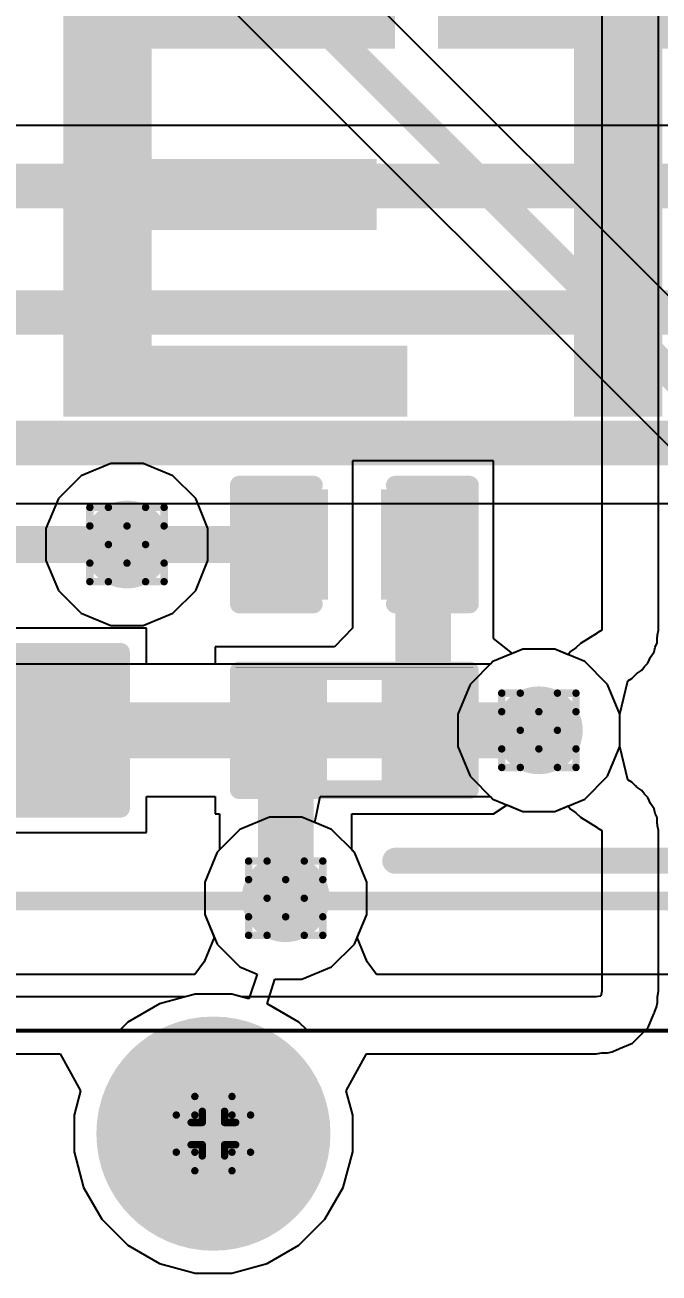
# Model space of a CAD drawing. Header units: inches. Extents: x -11 to 5379, y 0 to 5429.
# Drawn here: x 196.38 to 200.72, y 18.84 to 27.37 of the extents above; entities that cross this region are included whole.
import ezdxf

# ---------------------------------------------------------------- set-up
doc = ezdxf.new("R2010")
doc.units = ezdxf.units.IN
for name, color, linetype in [('Bottom Layer', 5, 'Continuous'), ('Bottom Solder', 6, 'Continuous'), ('Drill Drawing', 1, 'Continuous'), ('GND', 16, 'Continuous'), ('Multi-Layer', 9, 'Continuous'), ('Pad Holes', 156, 'Continuous'), ('PWR', 76, 'Continuous'), ('Top Layer', 1, 'Continuous'), ('Top Overlay', 2, 'Continuous'), ('Top Paste', 8, 'Continuous'), ('Top Solder', 216, 'Continuous'), ('Via Holes', 16, 'Continuous')]:
    doc.layers.add(name, color=color, linetype=linetype)
doc.styles.add('Arial_Bold', font='', dxfattribs={"height": 0.2})
doc.styles.get('Arial_Bold').set_extended_font_data('Arial', bold=True)

# ---------------------------------------------------------------- blocks, each defined once
blk = doc.blocks.new('R___0402_270')
at = {"layer": 'Top Layer'}
for points in [[(-0.6985, -0.3175), (-0.6985, 0.3175), (-0.2413, 0.3175), (-0.2413, -0.3175)], [(0.2413, -0.3175), (0.2413, 0.3175), (0.6985, 0.3175), (0.6985, -0.3175)]]:
    blk.add_hatch(color=1, dxfattribs=at).paths.add_polyline_path(points)
at = {"layer": 'Top Paste'}
for points in [[(-0.6985, -0.3175), (-0.6985, 0.3175), (-0.2413, 0.3175), (-0.2413, -0.3175)], [(0.2413, -0.3175), (0.2413, 0.3175), (0.6985, 0.3175), (0.6985, -0.3175)]]:
    blk.add_hatch(color=8, dxfattribs=at).paths.add_polyline_path(points)
at = {"layer": 'Top Solder'}
for points in [[(-0.7535, -0.3725), (-0.7535, 0.3725), (-0.1863, 0.3725), (-0.1863, -0.3725)], [(0.1863, -0.3725), (0.1863, 0.3725), (0.7535, 0.3725), (0.7535, -0.3725)]]:
    blk.add_hatch(color=216, dxfattribs=at).paths.add_polyline_path(points)
at = {"layer": 'Top Overlay'}
for points in [[(0.7874, 0.4064, 0.127, 0.127, 0), (-0.7874, 0.4064, 0.127, 0.127, 0)], [(-0.7874, 0.4064, 0.127, 0.127, 0), (-0.7874, -0.4064, 0.127, 0.127, 0)], [(0.7874, 0.4064, 0.127, 0.127, 0), (0.7874, -0.4064, 0.127, 0.127, 0)], [(0.7874, -0.4064, 0.127, 0.127, 0), (-0.7874, -0.4064, 0.127, 0.127, 0)], [(0.8128, -0.4318, 0.00323, 0.00323, 0), (-0.8128, -0.4318, 0.00323, 0.00323, 0)]]:
    blk.add_lwpolyline(points, format="xyseb", dxfattribs=at)
for points in [[(-0.8191, 0.4064, 0.0635, 0.0635, 1), (-0.7556, 0.4064, 0.0635, 0.0635, 1)], [(-0.8191, 0.4064, 0.0635, 0.0635, 1), (-0.7556, 0.4064, 0.0635, 0.0635, 1)], [(0.7556, 0.4064, 0.0635, 0.0635, 1), (0.8191, 0.4064, 0.0635, 0.0635, 1)], [(0.7556, 0.4064, 0.0635, 0.0635, 1), (0.8191, 0.4064, 0.0635, 0.0635, 1)], [(-0.8191, -0.4064, 0.0635, 0.0635, 1), (-0.7556, -0.4064, 0.0635, 0.0635, 1)], [(-0.8191, -0.4064, 0.0635, 0.0635, 1), (-0.7556, -0.4064, 0.0635, 0.0635, 1)], [(0.7556, -0.4064, 0.0635, 0.0635, 1), (0.8191, -0.4064, 0.0635, 0.0635, 1)], [(0.7556, -0.4064, 0.0635, 0.0635, 1), (0.8191, -0.4064, 0.0635, 0.0635, 1)], [(-0.8136, -0.4318, 0.00161, 0.00161, 1), (-0.812, -0.4318, 0.00161, 0.00161, 1)], [(0.812, -0.4318, 0.00161, 0.00161, 1), (0.8136, -0.4318, 0.00161, 0.00161, 1)]]:
    blk.add_lwpolyline(points, format="xyseb", close=True, dxfattribs=at)
blk = doc.blocks.new('R___0603_274')
at = {"layer": 'Top Layer'}
for points in [[(-0.381, 0.4445), (-0.381, -0.4445), (-1.143, -0.4445), (-1.143, 0.4445)], [(1.143, 0.4445), (1.143, -0.4445), (0.381, -0.4445), (0.381, 0.4445)]]:
    blk.add_hatch(color=1, dxfattribs=at).paths.add_polyline_path(points)
at = {"layer": 'Top Paste'}
for points in [[(-0.381, 0.4445), (-0.381, -0.4445), (-1.143, -0.4445), (-1.143, 0.4445)], [(1.143, 0.4445), (1.143, -0.4445), (0.381, -0.4445), (0.381, 0.4445)]]:
    blk.add_hatch(color=8, dxfattribs=at).paths.add_polyline_path(points)
at = {"layer": 'Top Solder'}
for points in [[(-0.2794, 0.5461), (-0.2794, -0.5461), (-1.2446, -0.5461), (-1.2446, 0.5461)], [(1.2446, 0.5461), (1.2446, -0.5461), (0.2794, -0.5461), (0.2794, 0.5461)]]:
    blk.add_hatch(color=216, dxfattribs=at).paths.add_polyline_path(points)
at = {"layer": 'Top Overlay'}
for points in [[(-1.2192, -0.5334, 0.127, 0.127, 0), (-1.2192, 0.5334, 0.127, 0.127, 0)], [(-1.2192, 0.5334, 0.127, 0.127, 0), (1.2192, 0.5334, 0.127, 0.127, 0)], [(1.2192, -0.5334, 0.127, 0.127, 0), (1.2192, 0.5334, 0.127, 0.127, 0)], [(-1.2192, -0.5334, 0.127, 0.127, 0), (1.2192, -0.5334, 0.127, 0.127, 0)]]:
    blk.add_lwpolyline(points, format="xyseb", dxfattribs=at)
for points in [[(-1.25095, 0.5334, 0.0635, 0.0635, 1), (-1.18745, 0.5334, 0.0635, 0.0635, 1)], [(-1.25095, 0.5334, 0.0635, 0.0635, 1), (-1.18745, 0.5334, 0.0635, 0.0635, 1)], [(1.18745, 0.5334, 0.0635, 0.0635, 1), (1.25095, 0.5334, 0.0635, 0.0635, 1)], [(1.18745, 0.5334, 0.0635, 0.0635, 1), (1.25095, 0.5334, 0.0635, 0.0635, 1)], [(-1.25095, -0.5334, 0.0635, 0.0635, 1), (-1.18745, -0.5334, 0.0635, 0.0635, 1)], [(-1.25095, -0.5334, 0.0635, 0.0635, 1), (-1.18745, -0.5334, 0.0635, 0.0635, 1)], [(1.18745, -0.5334, 0.0635, 0.0635, 1), (1.25095, -0.5334, 0.0635, 0.0635, 1)], [(1.18745, -0.5334, 0.0635, 0.0635, 1), (1.25095, -0.5334, 0.0635, 0.0635, 1)]]:
    blk.add_lwpolyline(points, format="xyseb", close=True, dxfattribs=at)
blk = doc.blocks.new('HR911105A_512')
at = {"layer": 'Bottom Layer'}
h = blk.add_hatch(color=5, dxfattribs=at)
edge = h.paths.add_edge_path()
edge.add_arc((-4.44, -6.895), 0.699, 0, 360)
at = {"layer": 'Bottom Solder'}
h = blk.add_hatch(color=6, dxfattribs=at)
edge = h.paths.add_edge_path()
edge.add_arc((-4.44, -6.895), 0.8006, 0, 360)
at = {"layer": 'GND'}
h = blk.add_hatch(color=16, dxfattribs=at)
edge = h.paths.add_edge_path()
edge.add_arc((-4.44, -6.895), 0.699, 0, 360)
at = {"layer": 'Multi-Layer'}
h = blk.add_hatch(color=9, dxfattribs=at)
edge = h.paths.add_edge_path()
edge.add_arc((-4.44, -6.895), 0.699, 0, 360)
at = {"layer": 'Pad Holes'}
h = blk.add_hatch(color=7, dxfattribs=at)
edge = h.paths.add_edge_path()
edge.add_arc((-4.44, -6.895), 0.445, 0, 360)
at = {"layer": 'PWR'}
h = blk.add_hatch(color=76, dxfattribs=at)
edge = h.paths.add_edge_path()
edge.add_arc((-4.44, -6.895), 0.699, 0, 360)
at = {"layer": 'Top Layer'}
h = blk.add_hatch(color=1, dxfattribs=at)
edge = h.paths.add_edge_path()
edge.add_arc((-4.44, -6.895), 0.699, 0, 360)
at = {"layer": 'Top Solder'}
h = blk.add_hatch(color=216, dxfattribs=at)
edge = h.paths.add_edge_path()
edge.add_arc((-4.44, -6.895), 0.8006, 0, 360)
at = {"layer": 'Top Overlay'}
blk.add_lwpolyline([(8, -8.485, 0.127, 0.127, 0), (-8, -8.485, 0.127, 0.127, 0)], format="xyseb", dxfattribs=at)
blk = doc.blocks.new('C___0402_624')
at = {"layer": 'Top Layer'}
for points in [[(-0.6985, -0.3175), (-0.6985, 0.3175), (-0.2413, 0.3175), (-0.2413, -0.3175)], [(0.2413, -0.3175), (0.2413, 0.3175), (0.6985, 0.3175), (0.6985, -0.3175)]]:
    blk.add_hatch(color=1, dxfattribs=at).paths.add_polyline_path(points)
at = {"layer": 'Top Paste'}
for points in [[(-0.6985, -0.3175), (-0.6985, 0.3175), (-0.2413, 0.3175), (-0.2413, -0.3175)], [(0.2413, -0.3175), (0.2413, 0.3175), (0.6985, 0.3175), (0.6985, -0.3175)]]:
    blk.add_hatch(color=8, dxfattribs=at).paths.add_polyline_path(points)
at = {"layer": 'Top Solder'}
for points in [[(-0.7585, -0.3775), (-0.7585, 0.3775), (-0.1813, 0.3775), (-0.1813, -0.3775)], [(0.1813, -0.3775), (0.1813, 0.3775), (0.7585, 0.3775), (0.7585, -0.3775)]]:
    blk.add_hatch(color=216, dxfattribs=at).paths.add_polyline_path(points)
at = {"layer": 'Top Overlay'}
for points in [[(-0.7874, 0.4064, 0.127, 0.127, 0), (-0.2794, 0.4064, 0.127, 0.127, 0)], [(-0.7874, -0.4064, 0.127, 0.127, 0), (-0.7874, 0.4064, 0.127, 0.127, 0)], [(0.2794, 0.4064, 0.127, 0.127, 0), (0.7874, 0.4064, 0.127, 0.127, 0)], [(0.7874, -0.4064, 0.127, 0.127, 0), (0.7874, 0.4064, 0.127, 0.127, 0)], [(-0.7874, -0.4064, 0.127, 0.127, 0), (-0.2794, -0.4064, 0.127, 0.127, 0)], [(0.2794, -0.4064, 0.127, 0.127, 0), (0.7874, -0.4064, 0.127, 0.127, 0)]]:
    blk.add_lwpolyline(points, format="xyseb", dxfattribs=at)
for points in [[(-0.8191, 0.4064, 0.0635, 0.0635, 1), (-0.7556, 0.4064, 0.0635, 0.0635, 1)], [(-0.8191, 0.4064, 0.0635, 0.0635, 1), (-0.7556, 0.4064, 0.0635, 0.0635, 1)], [(-0.3111, 0.4064, 0.0635, 0.0635, 1), (-0.2477, 0.4064, 0.0635, 0.0635, 1)], [(0.2477, 0.4064, 0.0635, 0.0635, 1), (0.3111, 0.4064, 0.0635, 0.0635, 1)], [(0.7556, 0.4064, 0.0635, 0.0635, 1), (0.8191, 0.4064, 0.0635, 0.0635, 1)], [(0.7556, 0.4064, 0.0635, 0.0635, 1), (0.8191, 0.4064, 0.0635, 0.0635, 1)], [(-0.8191, -0.4064, 0.0635, 0.0635, 1), (-0.7556, -0.4064, 0.0635, 0.0635, 1)], [(-0.8191, -0.4064, 0.0635, 0.0635, 1), (-0.7556, -0.4064, 0.0635, 0.0635, 1)], [(-0.3111, -0.4064, 0.0635, 0.0635, 1), (-0.2477, -0.4064, 0.0635, 0.0635, 1)], [(0.2477, -0.4064, 0.0635, 0.0635, 1), (0.3111, -0.4064, 0.0635, 0.0635, 1)], [(0.7556, -0.4064, 0.0635, 0.0635, 1), (0.8191, -0.4064, 0.0635, 0.0635, 1)], [(0.7556, -0.4064, 0.0635, 0.0635, 1), (0.8191, -0.4064, 0.0635, 0.0635, 1)]]:
    blk.add_lwpolyline(points, format="xyseb", close=True, dxfattribs=at)

msp = doc.modelspace()

# ---------------------------------------------------------------- hatches: boundary and pattern name
at = {"layer": 'Bottom Layer'}
h = msp.add_hatch(color=5, dxfattribs=at)
edge = h.paths.add_edge_path()
edge.add_arc((197.0821, 23.819), 0.3, 0, 360)
h = msp.add_hatch(color=5, dxfattribs=at)
edge = h.paths.add_edge_path()
edge.add_arc((199.899, 22.549), 0.3, 0, 360)
h = msp.add_hatch(color=5, dxfattribs=at)
edge = h.paths.add_edge_path()
edge.add_arc((198.1675, 21.4012), 0.3, 0, 360)
at = {"layer": 'GND'}
h = msp.add_hatch(color=16, dxfattribs=at)
edge = h.paths.add_edge_path()
edge.add_arc((197.0821, 23.819), 0.3, 0, 360)
h = msp.add_hatch(color=16, dxfattribs=at)
edge = h.paths.add_edge_path()
edge.add_arc((199.899, 22.549), 0.3, 0, 360)
h = msp.add_hatch(color=16, dxfattribs=at)
edge = h.paths.add_edge_path()
edge.add_arc((198.1675, 21.4012), 0.3, 0, 360)
at = {"layer": 'PWR'}
h = msp.add_hatch(color=76, dxfattribs=at)
edge = h.paths.add_edge_path()
edge.add_arc((197.0821, 23.819), 0.3, 0, 360)
h = msp.add_hatch(color=76, dxfattribs=at)
edge = h.paths.add_edge_path()
edge.add_arc((199.899, 22.549), 0.3, 0, 360)
h = msp.add_hatch(color=76, dxfattribs=at)
edge = h.paths.add_edge_path()
edge.add_arc((198.1675, 21.4012), 0.3, 0, 360)
at = {"layer": 'Top Layer'}
h = msp.add_hatch(color=1, dxfattribs=at)
edge = h.paths.add_edge_path()
edge.add_arc((197.0821, 23.819), 0.3, 0, 360)
h = msp.add_hatch(color=1, dxfattribs=at)
edge = h.paths.add_edge_path()
edge.add_arc((199.899, 22.549), 0.3, 0, 360)
h = msp.add_hatch(color=1, dxfattribs=at)
edge = h.paths.add_edge_path()
edge.add_arc((198.1675, 21.4012), 0.3, 0, 360)
at = {"layer": 'Via Holes'}
h = msp.add_hatch(color=7, dxfattribs=at)
edge = h.paths.add_edge_path()
edge.add_arc((197.0821, 23.819), 0.15, 0, 360)
h = msp.add_hatch(color=7, dxfattribs=at)
edge = h.paths.add_edge_path()
edge.add_arc((199.899, 22.549), 0.15, 0, 360)
h = msp.add_hatch(color=7, dxfattribs=at)
edge = h.paths.add_edge_path()
edge.add_arc((198.1675, 21.4012), 0.15, 0, 360)

# ---------------------------------------------------------------- linework, layer by layer
at = {"layer": 'Bottom Layer'}
for p, q in [((220.8232, 26.6838), (180.0777, 26.6838)), ((181.3792, 24.0985), (219.9008, 24.0985)), ((199.7888, 23.103), (199.5852, 23.0186)), ((200.0092, 23.103), (199.7888, 23.103)), ((200.2128, 23.0186), (200.0092, 23.103)), ((199.5687, 23.0022), (195.3502, 23.0022)), ((199.5852, 23.0186), (199.5687, 23.0022)), ((200.3687, 22.8628), (200.2128, 23.0186)), ((200.453, 22.6592), (200.3687, 22.8628)), ((200.453, 22.4388), (200.453, 22.6592)), ((200.3687, 22.2351), (200.453, 22.4388)), ((200.2128, 22.0793), (200.3687, 22.2351)), ((198.3676, 21.918), (198.403, 22.0958)), ((198.403, 22.0958), (199.5687, 22.0958)), ((199.5687, 22.0958), (199.5852, 22.0793)), ((199.5852, 22.0793), (199.7888, 21.995)), ((200.0092, 21.995), (200.2128, 22.0793)), ((199.7888, 21.995), (200.0092, 21.995)), ((198.4813, 21.8709), (198.3676, 21.918)), ((198.6371, 21.715), (198.4813, 21.8709)), ((198.7215, 21.5114), (198.6371, 21.715)), ((198.7215, 21.291), (198.7215, 21.5114)), ((198.6371, 21.0874), (198.7215, 21.291)), ((198.4813, 20.9316), (198.6371, 21.0874)), ((198.2777, 20.8472), (198.4813, 20.9316)), ((198.0411, 20.68), (198.093, 20.8472)), ((198.093, 20.8472), (198.2777, 20.8472)), ((198.2584, 20.5546), (198.0411, 20.68)), ((220.2822, 20.5012), (185.2332, 20.5012)), ((198.3117, 20.5012), (198.2584, 20.5546)), ((208.4637, 20.5012), (198.3117, 20.5012))]:
    msp.add_line(p, q, dxfattribs=at)
for points in [[(180.0777, 26.2694, 0.3048, 0.3048, 0), (220.8232, 26.2694, 0.3048, 0.3048, 0)], [(180.4835, 25.4053, 0.3048, 0.3048, 0), (220.4355, 25.4053, 0.3048, 0.3048, 0)], [(181.2076, 24.5129, 0.3048, 0.3048, 0), (220.0724, 24.5129, 0.3048, 0.3048, 0)], [(195.3502, 22.549, 0.381, 0.381, 0), (199.899, 22.549, 0.381, 0.381, 0)]]:
    msp.add_lwpolyline(points, format="xyseb", dxfattribs=at)
msp.add_lwpolyline([(199.8038, 22.549, 0.1905, 0.1905, 1), (199.9943, 22.549, 0.1905, 0.1905, 1)], format="xyseb", close=True, dxfattribs=at)
at = {"layer": 'Drill Drawing'}
for points in [[(196.8281, 23.946, 0.0508, 0.0508, 0), (196.8281, 24.073, 0.0508, 0.0508, 0)], [(196.8281, 24.073, 0.0508, 0.0508, 0), (196.9551, 24.073, 0.0508, 0.0508, 0)], [(196.9551, 24.073, 0.0508, 0.0508, 0), (197.0821, 23.946, 0.0508, 0.0508, 0)], [(197.0821, 23.946, 0.0508, 0.0508, 0), (197.2091, 24.073, 0.0508, 0.0508, 0)], [(197.2091, 24.073, 0.0508, 0.0508, 0), (197.3361, 24.073, 0.0508, 0.0508, 0)], [(197.3361, 23.946, 0.0508, 0.0508, 0), (197.3361, 24.073, 0.0508, 0.0508, 0)], [(196.8281, 23.946, 0.0508, 0.0508, 0), (196.9551, 23.819, 0.0508, 0.0508, 0)], [(197.2091, 23.819, 0.0508, 0.0508, 0), (197.3361, 23.946, 0.0508, 0.0508, 0)], [(196.8281, 23.692, 0.0508, 0.0508, 0), (196.9551, 23.819, 0.0508, 0.0508, 0)], [(197.2091, 23.819, 0.0508, 0.0508, 0), (197.3361, 23.692, 0.0508, 0.0508, 0)], [(196.8281, 23.565, 0.0508, 0.0508, 0), (196.8281, 23.692, 0.0508, 0.0508, 0)], [(196.9551, 23.565, 0.0508, 0.0508, 0), (197.0821, 23.692, 0.0508, 0.0508, 0)], [(197.0821, 23.692, 0.0508, 0.0508, 0), (197.2091, 23.565, 0.0508, 0.0508, 0)], [(197.3361, 23.565, 0.0508, 0.0508, 0), (197.3361, 23.692, 0.0508, 0.0508, 0)], [(196.8281, 23.565, 0.0508, 0.0508, 0), (196.9551, 23.565, 0.0508, 0.0508, 0)], [(197.2091, 23.565, 0.0508, 0.0508, 0), (197.3361, 23.565, 0.0508, 0.0508, 0)], [(199.645, 22.676, 0.0508, 0.0508, 0), (199.645, 22.803, 0.0508, 0.0508, 0)], [(199.645, 22.803, 0.0508, 0.0508, 0), (199.772, 22.803, 0.0508, 0.0508, 0)], [(199.772, 22.803, 0.0508, 0.0508, 0), (199.899, 22.676, 0.0508, 0.0508, 0)], [(199.899, 22.676, 0.0508, 0.0508, 0), (200.026, 22.803, 0.0508, 0.0508, 0)], [(200.026, 22.803, 0.0508, 0.0508, 0), (200.153, 22.803, 0.0508, 0.0508, 0)], [(200.153, 22.676, 0.0508, 0.0508, 0), (200.153, 22.803, 0.0508, 0.0508, 0)], [(199.645, 22.676, 0.0508, 0.0508, 0), (199.772, 22.549, 0.0508, 0.0508, 0)], [(200.026, 22.549, 0.0508, 0.0508, 0), (200.153, 22.676, 0.0508, 0.0508, 0)], [(199.645, 22.422, 0.0508, 0.0508, 0), (199.772, 22.549, 0.0508, 0.0508, 0)], [(200.026, 22.549, 0.0508, 0.0508, 0), (200.153, 22.422, 0.0508, 0.0508, 0)], [(199.645, 22.295, 0.0508, 0.0508, 0), (199.645, 22.422, 0.0508, 0.0508, 0)], [(199.772, 22.295, 0.0508, 0.0508, 0), (199.899, 22.422, 0.0508, 0.0508, 0)], [(199.899, 22.422, 0.0508, 0.0508, 0), (200.026, 22.295, 0.0508, 0.0508, 0)], [(200.153, 22.295, 0.0508, 0.0508, 0), (200.153, 22.422, 0.0508, 0.0508, 0)], [(199.645, 22.295, 0.0508, 0.0508, 0), (199.772, 22.295, 0.0508, 0.0508, 0)], [(200.026, 22.295, 0.0508, 0.0508, 0), (200.153, 22.295, 0.0508, 0.0508, 0)], [(197.9135, 21.5282, 0.0508, 0.0508, 0), (197.9135, 21.6552, 0.0508, 0.0508, 0)], [(197.9135, 21.6552, 0.0508, 0.0508, 0), (198.0405, 21.6552, 0.0508, 0.0508, 0)], [(198.0405, 21.6552, 0.0508, 0.0508, 0), (198.1675, 21.5282, 0.0508, 0.0508, 0)], [(198.1675, 21.5282, 0.0508, 0.0508, 0), (198.2945, 21.6552, 0.0508, 0.0508, 0)], [(198.2945, 21.6552, 0.0508, 0.0508, 0), (198.4215, 21.6552, 0.0508, 0.0508, 0)], [(198.4215, 21.5282, 0.0508, 0.0508, 0), (198.4215, 21.6552, 0.0508, 0.0508, 0)], [(197.9135, 21.5282, 0.0508, 0.0508, 0), (198.0405, 21.4012, 0.0508, 0.0508, 0)], [(198.2945, 21.4012, 0.0508, 0.0508, 0), (198.4215, 21.5282, 0.0508, 0.0508, 0)], [(197.9135, 21.2742, 0.0508, 0.0508, 0), (198.0405, 21.4012, 0.0508, 0.0508, 0)], [(198.2945, 21.4012, 0.0508, 0.0508, 0), (198.4215, 21.2742, 0.0508, 0.0508, 0)], [(197.9135, 21.1472, 0.0508, 0.0508, 0), (197.9135, 21.2742, 0.0508, 0.0508, 0)], [(198.0405, 21.1472, 0.0508, 0.0508, 0), (198.1675, 21.2742, 0.0508, 0.0508, 0)], [(198.1675, 21.2742, 0.0508, 0.0508, 0), (198.2945, 21.1472, 0.0508, 0.0508, 0)], [(198.4215, 21.1472, 0.0508, 0.0508, 0), (198.4215, 21.2742, 0.0508, 0.0508, 0)], [(197.9135, 21.1472, 0.0508, 0.0508, 0), (198.0405, 21.1472, 0.0508, 0.0508, 0)], [(198.2945, 21.1472, 0.0508, 0.0508, 0), (198.4215, 21.1472, 0.0508, 0.0508, 0)], [(197.5462, 19.919, 0.0508, 0.0508, 0), (197.5462, 20.046, 0.0508, 0.0508, 0)], [(197.5462, 20.046, 0.0508, 0.0508, 0), (197.8002, 20.046, 0.0508, 0.0508, 0)], [(197.8002, 19.919, 0.0508, 0.0508, 0), (197.8002, 20.046, 0.0508, 0.0508, 0)], [(197.597, 19.8682, 0.0508, 0.0508, 0), (197.597, 19.9444, 0.0508, 0.0508, 0)], [(197.597, 19.9444, 0.0508, 0.0508, 0), (197.7494, 19.9444, 0.0508, 0.0508, 0)], [(197.7494, 19.8682, 0.0508, 0.0508, 0), (197.7494, 19.9444, 0.0508, 0.0508, 0)], [(197.4192, 19.665, 0.0508, 0.0508, 0), (197.4192, 19.919, 0.0508, 0.0508, 0)], [(197.4192, 19.919, 0.0508, 0.0508, 0), (197.5462, 19.919, 0.0508, 0.0508, 0)], [(197.5208, 19.7158, 0.0508, 0.0508, 0), (197.5208, 19.8682, 0.0508, 0.0508, 0)], [(197.5208, 19.8682, 0.0508, 0.0508, 0), (197.597, 19.8682, 0.0508, 0.0508, 0)], [(197.7494, 19.8682, 0.0508, 0.0508, 0), (197.8256, 19.8682, 0.0508, 0.0508, 0)], [(197.8002, 19.919, 0.0508, 0.0508, 0), (197.9272, 19.919, 0.0508, 0.0508, 0)], [(197.8256, 19.7158, 0.0508, 0.0508, 0), (197.8256, 19.8682, 0.0508, 0.0508, 0)], [(197.9272, 19.665, 0.0508, 0.0508, 0), (197.9272, 19.919, 0.0508, 0.0508, 0)], [(197.5208, 19.7158, 0.0508, 0.0508, 0), (197.597, 19.7158, 0.0508, 0.0508, 0)], [(197.597, 19.6396, 0.0508, 0.0508, 0), (197.597, 19.7158, 0.0508, 0.0508, 0)], [(197.7494, 19.7158, 0.0508, 0.0508, 0), (197.8256, 19.7158, 0.0508, 0.0508, 0)], [(197.7494, 19.6396, 0.0508, 0.0508, 0), (197.7494, 19.7158, 0.0508, 0.0508, 0)], [(197.4192, 19.665, 0.0508, 0.0508, 0), (197.5462, 19.665, 0.0508, 0.0508, 0)], [(197.5462, 19.538, 0.0508, 0.0508, 0), (197.5462, 19.665, 0.0508, 0.0508, 0)], [(197.597, 19.6396, 0.0508, 0.0508, 0), (197.7494, 19.6396, 0.0508, 0.0508, 0)], [(197.8002, 19.665, 0.0508, 0.0508, 0), (197.9272, 19.665, 0.0508, 0.0508, 0)], [(197.8002, 19.538, 0.0508, 0.0508, 0), (197.8002, 19.665, 0.0508, 0.0508, 0)], [(197.5462, 19.538, 0.0508, 0.0508, 0), (197.8002, 19.538, 0.0508, 0.0508, 0)]]:
    msp.add_lwpolyline(points, format="xyseb", dxfattribs=at)
for points in [[(196.8154, 24.073, 0.0254, 0.0254, 1), (196.8408, 24.073, 0.0254, 0.0254, 1)], [(196.8154, 24.073, 0.0254, 0.0254, 1), (196.8408, 24.073, 0.0254, 0.0254, 1)], [(196.9424, 24.073, 0.0254, 0.0254, 1), (196.9678, 24.073, 0.0254, 0.0254, 1)], [(196.9424, 24.073, 0.0254, 0.0254, 1), (196.9678, 24.073, 0.0254, 0.0254, 1)], [(197.1964, 24.073, 0.0254, 0.0254, 1), (197.2218, 24.073, 0.0254, 0.0254, 1)], [(197.1964, 24.073, 0.0254, 0.0254, 1), (197.2218, 24.073, 0.0254, 0.0254, 1)], [(197.3234, 24.073, 0.0254, 0.0254, 1), (197.3488, 24.073, 0.0254, 0.0254, 1)], [(197.3234, 24.073, 0.0254, 0.0254, 1), (197.3488, 24.073, 0.0254, 0.0254, 1)], [(196.8154, 23.946, 0.0254, 0.0254, 1), (196.8408, 23.946, 0.0254, 0.0254, 1)], [(196.8154, 23.946, 0.0254, 0.0254, 1), (196.8408, 23.946, 0.0254, 0.0254, 1)], [(197.0694, 23.946, 0.0254, 0.0254, 1), (197.0948, 23.946, 0.0254, 0.0254, 1)], [(197.0694, 23.946, 0.0254, 0.0254, 1), (197.0948, 23.946, 0.0254, 0.0254, 1)], [(197.3234, 23.946, 0.0254, 0.0254, 1), (197.3488, 23.946, 0.0254, 0.0254, 1)], [(197.3234, 23.946, 0.0254, 0.0254, 1), (197.3488, 23.946, 0.0254, 0.0254, 1)], [(196.9424, 23.819, 0.0254, 0.0254, 1), (196.9678, 23.819, 0.0254, 0.0254, 1)], [(196.9424, 23.819, 0.0254, 0.0254, 1), (196.9678, 23.819, 0.0254, 0.0254, 1)], [(197.1964, 23.819, 0.0254, 0.0254, 1), (197.2218, 23.819, 0.0254, 0.0254, 1)], [(197.1964, 23.819, 0.0254, 0.0254, 1), (197.2218, 23.819, 0.0254, 0.0254, 1)], [(196.8154, 23.692, 0.0254, 0.0254, 1), (196.8408, 23.692, 0.0254, 0.0254, 1)], [(196.8154, 23.692, 0.0254, 0.0254, 1), (196.8408, 23.692, 0.0254, 0.0254, 1)], [(197.0694, 23.692, 0.0254, 0.0254, 1), (197.0948, 23.692, 0.0254, 0.0254, 1)], [(197.0694, 23.692, 0.0254, 0.0254, 1), (197.0948, 23.692, 0.0254, 0.0254, 1)], [(197.3234, 23.692, 0.0254, 0.0254, 1), (197.3488, 23.692, 0.0254, 0.0254, 1)], [(197.3234, 23.692, 0.0254, 0.0254, 1), (197.3488, 23.692, 0.0254, 0.0254, 1)], [(196.8154, 23.565, 0.0254, 0.0254, 1), (196.8408, 23.565, 0.0254, 0.0254, 1)], [(196.8154, 23.565, 0.0254, 0.0254, 1), (196.8408, 23.565, 0.0254, 0.0254, 1)], [(196.9424, 23.565, 0.0254, 0.0254, 1), (196.9678, 23.565, 0.0254, 0.0254, 1)], [(196.9424, 23.565, 0.0254, 0.0254, 1), (196.9678, 23.565, 0.0254, 0.0254, 1)], [(197.1964, 23.565, 0.0254, 0.0254, 1), (197.2218, 23.565, 0.0254, 0.0254, 1)], [(197.1964, 23.565, 0.0254, 0.0254, 1), (197.2218, 23.565, 0.0254, 0.0254, 1)], [(197.3234, 23.565, 0.0254, 0.0254, 1), (197.3488, 23.565, 0.0254, 0.0254, 1)], [(197.3234, 23.565, 0.0254, 0.0254, 1), (197.3488, 23.565, 0.0254, 0.0254, 1)], [(199.6323, 22.803, 0.0254, 0.0254, 1), (199.6577, 22.803, 0.0254, 0.0254, 1)], [(199.6323, 22.803, 0.0254, 0.0254, 1), (199.6577, 22.803, 0.0254, 0.0254, 1)], [(199.7593, 22.803, 0.0254, 0.0254, 1), (199.7847, 22.803, 0.0254, 0.0254, 1)], [(199.7593, 22.803, 0.0254, 0.0254, 1), (199.7847, 22.803, 0.0254, 0.0254, 1)], [(200.0133, 22.803, 0.0254, 0.0254, 1), (200.0387, 22.803, 0.0254, 0.0254, 1)], [(200.0133, 22.803, 0.0254, 0.0254, 1), (200.0387, 22.803, 0.0254, 0.0254, 1)], [(200.1403, 22.803, 0.0254, 0.0254, 1), (200.1657, 22.803, 0.0254, 0.0254, 1)], [(200.1403, 22.803, 0.0254, 0.0254, 1), (200.1657, 22.803, 0.0254, 0.0254, 1)], [(199.6323, 22.676, 0.0254, 0.0254, 1), (199.6577, 22.676, 0.0254, 0.0254, 1)], [(199.6323, 22.676, 0.0254, 0.0254, 1), (199.6577, 22.676, 0.0254, 0.0254, 1)], [(199.8863, 22.676, 0.0254, 0.0254, 1), (199.9117, 22.676, 0.0254, 0.0254, 1)], [(199.8863, 22.676, 0.0254, 0.0254, 1), (199.9117, 22.676, 0.0254, 0.0254, 1)], [(200.1403, 22.676, 0.0254, 0.0254, 1), (200.1657, 22.676, 0.0254, 0.0254, 1)], [(200.1403, 22.676, 0.0254, 0.0254, 1), (200.1657, 22.676, 0.0254, 0.0254, 1)], [(199.7593, 22.549, 0.0254, 0.0254, 1), (199.7847, 22.549, 0.0254, 0.0254, 1)], [(199.7593, 22.549, 0.0254, 0.0254, 1), (199.7847, 22.549, 0.0254, 0.0254, 1)], [(200.0133, 22.549, 0.0254, 0.0254, 1), (200.0387, 22.549, 0.0254, 0.0254, 1)], [(200.0133, 22.549, 0.0254, 0.0254, 1), (200.0387, 22.549, 0.0254, 0.0254, 1)], [(199.6323, 22.422, 0.0254, 0.0254, 1), (199.6577, 22.422, 0.0254, 0.0254, 1)], [(199.6323, 22.422, 0.0254, 0.0254, 1), (199.6577, 22.422, 0.0254, 0.0254, 1)], [(199.8863, 22.422, 0.0254, 0.0254, 1), (199.9117, 22.422, 0.0254, 0.0254, 1)], [(199.8863, 22.422, 0.0254, 0.0254, 1), (199.9117, 22.422, 0.0254, 0.0254, 1)], [(200.1403, 22.422, 0.0254, 0.0254, 1), (200.1657, 22.422, 0.0254, 0.0254, 1)], [(200.1403, 22.422, 0.0254, 0.0254, 1), (200.1657, 22.422, 0.0254, 0.0254, 1)], [(199.6323, 22.295, 0.0254, 0.0254, 1), (199.6577, 22.295, 0.0254, 0.0254, 1)], [(199.6323, 22.295, 0.0254, 0.0254, 1), (199.6577, 22.295, 0.0254, 0.0254, 1)], [(199.7593, 22.295, 0.0254, 0.0254, 1), (199.7847, 22.295, 0.0254, 0.0254, 1)], [(199.7593, 22.295, 0.0254, 0.0254, 1), (199.7847, 22.295, 0.0254, 0.0254, 1)], [(200.0133, 22.295, 0.0254, 0.0254, 1), (200.0387, 22.295, 0.0254, 0.0254, 1)], [(200.0133, 22.295, 0.0254, 0.0254, 1), (200.0387, 22.295, 0.0254, 0.0254, 1)], [(200.1403, 22.295, 0.0254, 0.0254, 1), (200.1657, 22.295, 0.0254, 0.0254, 1)], [(200.1403, 22.295, 0.0254, 0.0254, 1), (200.1657, 22.295, 0.0254, 0.0254, 1)], [(197.9008, 21.6552, 0.0254, 0.0254, 1), (197.9262, 21.6552, 0.0254, 0.0254, 1)], [(197.9008, 21.6552, 0.0254, 0.0254, 1), (197.9262, 21.6552, 0.0254, 0.0254, 1)], [(198.0278, 21.6552, 0.0254, 0.0254, 1), (198.0532, 21.6552, 0.0254, 0.0254, 1)], [(198.0278, 21.6552, 0.0254, 0.0254, 1), (198.0532, 21.6552, 0.0254, 0.0254, 1)], [(198.2818, 21.6552, 0.0254, 0.0254, 1), (198.3072, 21.6552, 0.0254, 0.0254, 1)], [(198.2818, 21.6552, 0.0254, 0.0254, 1), (198.3072, 21.6552, 0.0254, 0.0254, 1)], [(198.4088, 21.6552, 0.0254, 0.0254, 1), (198.4342, 21.6552, 0.0254, 0.0254, 1)], [(198.4088, 21.6552, 0.0254, 0.0254, 1), (198.4342, 21.6552, 0.0254, 0.0254, 1)], [(197.9008, 21.5282, 0.0254, 0.0254, 1), (197.9262, 21.5282, 0.0254, 0.0254, 1)], [(197.9008, 21.5282, 0.0254, 0.0254, 1), (197.9262, 21.5282, 0.0254, 0.0254, 1)], [(198.1548, 21.5282, 0.0254, 0.0254, 1), (198.1802, 21.5282, 0.0254, 0.0254, 1)], [(198.1548, 21.5282, 0.0254, 0.0254, 1), (198.1802, 21.5282, 0.0254, 0.0254, 1)], [(198.4088, 21.5282, 0.0254, 0.0254, 1), (198.4342, 21.5282, 0.0254, 0.0254, 1)], [(198.4088, 21.5282, 0.0254, 0.0254, 1), (198.4342, 21.5282, 0.0254, 0.0254, 1)], [(198.0278, 21.4012, 0.0254, 0.0254, 1), (198.0532, 21.4012, 0.0254, 0.0254, 1)], [(198.0278, 21.4012, 0.0254, 0.0254, 1), (198.0532, 21.4012, 0.0254, 0.0254, 1)], [(198.2818, 21.4012, 0.0254, 0.0254, 1), (198.3072, 21.4012, 0.0254, 0.0254, 1)], [(198.2818, 21.4012, 0.0254, 0.0254, 1), (198.3072, 21.4012, 0.0254, 0.0254, 1)], [(197.9008, 21.2742, 0.0254, 0.0254, 1), (197.9262, 21.2742, 0.0254, 0.0254, 1)], [(197.9008, 21.2742, 0.0254, 0.0254, 1), (197.9262, 21.2742, 0.0254, 0.0254, 1)], [(198.1548, 21.2742, 0.0254, 0.0254, 1), (198.1802, 21.2742, 0.0254, 0.0254, 1)], [(198.1548, 21.2742, 0.0254, 0.0254, 1), (198.1802, 21.2742, 0.0254, 0.0254, 1)], [(198.4088, 21.2742, 0.0254, 0.0254, 1), (198.4342, 21.2742, 0.0254, 0.0254, 1)], [(198.4088, 21.2742, 0.0254, 0.0254, 1), (198.4342, 21.2742, 0.0254, 0.0254, 1)], [(197.9008, 21.1472, 0.0254, 0.0254, 1), (197.9262, 21.1472, 0.0254, 0.0254, 1)], [(197.9008, 21.1472, 0.0254, 0.0254, 1), (197.9262, 21.1472, 0.0254, 0.0254, 1)], [(198.0278, 21.1472, 0.0254, 0.0254, 1), (198.0532, 21.1472, 0.0254, 0.0254, 1)], [(198.0278, 21.1472, 0.0254, 0.0254, 1), (198.0532, 21.1472, 0.0254, 0.0254, 1)], [(198.2818, 21.1472, 0.0254, 0.0254, 1), (198.3072, 21.1472, 0.0254, 0.0254, 1)], [(198.2818, 21.1472, 0.0254, 0.0254, 1), (198.3072, 21.1472, 0.0254, 0.0254, 1)], [(198.4088, 21.1472, 0.0254, 0.0254, 1), (198.4342, 21.1472, 0.0254, 0.0254, 1)], [(198.4088, 21.1472, 0.0254, 0.0254, 1), (198.4342, 21.1472, 0.0254, 0.0254, 1)], [(197.5335, 20.046, 0.0254, 0.0254, 1), (197.5589, 20.046, 0.0254, 0.0254, 1)], [(197.5335, 20.046, 0.0254, 0.0254, 1), (197.5589, 20.046, 0.0254, 0.0254, 1)], [(197.7875, 20.046, 0.0254, 0.0254, 1), (197.8129, 20.046, 0.0254, 0.0254, 1)], [(197.7875, 20.046, 0.0254, 0.0254, 1), (197.8129, 20.046, 0.0254, 0.0254, 1)], [(197.5843, 19.9444, 0.0254, 0.0254, 1), (197.6097, 19.9444, 0.0254, 0.0254, 1)], [(197.5843, 19.9444, 0.0254, 0.0254, 1), (197.6097, 19.9444, 0.0254, 0.0254, 1)], [(197.7367, 19.9444, 0.0254, 0.0254, 1), (197.7621, 19.9444, 0.0254, 0.0254, 1)], [(197.7367, 19.9444, 0.0254, 0.0254, 1), (197.7621, 19.9444, 0.0254, 0.0254, 1)], [(197.4065, 19.919, 0.0254, 0.0254, 1), (197.4319, 19.919, 0.0254, 0.0254, 1)], [(197.4065, 19.919, 0.0254, 0.0254, 1), (197.4319, 19.919, 0.0254, 0.0254, 1)], [(197.5081, 19.8682, 0.0254, 0.0254, 1), (197.5335, 19.8682, 0.0254, 0.0254, 1)], [(197.5081, 19.8682, 0.0254, 0.0254, 1), (197.5335, 19.8682, 0.0254, 0.0254, 1)], [(197.5335, 19.919, 0.0254, 0.0254, 1), (197.5589, 19.919, 0.0254, 0.0254, 1)], [(197.5335, 19.919, 0.0254, 0.0254, 1), (197.5589, 19.919, 0.0254, 0.0254, 1)], [(197.5843, 19.8682, 0.0254, 0.0254, 1), (197.6097, 19.8682, 0.0254, 0.0254, 1)], [(197.5843, 19.8682, 0.0254, 0.0254, 1), (197.6097, 19.8682, 0.0254, 0.0254, 1)], [(197.7367, 19.8682, 0.0254, 0.0254, 1), (197.7621, 19.8682, 0.0254, 0.0254, 1)], [(197.7367, 19.8682, 0.0254, 0.0254, 1), (197.7621, 19.8682, 0.0254, 0.0254, 1)], [(197.7875, 19.919, 0.0254, 0.0254, 1), (197.8129, 19.919, 0.0254, 0.0254, 1)], [(197.7875, 19.919, 0.0254, 0.0254, 1), (197.8129, 19.919, 0.0254, 0.0254, 1)], [(197.8129, 19.8682, 0.0254, 0.0254, 1), (197.8383, 19.8682, 0.0254, 0.0254, 1)], [(197.8129, 19.8682, 0.0254, 0.0254, 1), (197.8383, 19.8682, 0.0254, 0.0254, 1)], [(197.9145, 19.919, 0.0254, 0.0254, 1), (197.9399, 19.919, 0.0254, 0.0254, 1)], [(197.9145, 19.919, 0.0254, 0.0254, 1), (197.9399, 19.919, 0.0254, 0.0254, 1)], [(197.5081, 19.7158, 0.0254, 0.0254, 1), (197.5335, 19.7158, 0.0254, 0.0254, 1)], [(197.5081, 19.7158, 0.0254, 0.0254, 1), (197.5335, 19.7158, 0.0254, 0.0254, 1)], [(197.5843, 19.7158, 0.0254, 0.0254, 1), (197.6097, 19.7158, 0.0254, 0.0254, 1)], [(197.5843, 19.7158, 0.0254, 0.0254, 1), (197.6097, 19.7158, 0.0254, 0.0254, 1)], [(197.7367, 19.7158, 0.0254, 0.0254, 1), (197.7621, 19.7158, 0.0254, 0.0254, 1)], [(197.7367, 19.7158, 0.0254, 0.0254, 1), (197.7621, 19.7158, 0.0254, 0.0254, 1)], [(197.8129, 19.7158, 0.0254, 0.0254, 1), (197.8383, 19.7158, 0.0254, 0.0254, 1)], [(197.8129, 19.7158, 0.0254, 0.0254, 1), (197.8383, 19.7158, 0.0254, 0.0254, 1)], [(197.4065, 19.665, 0.0254, 0.0254, 1), (197.4319, 19.665, 0.0254, 0.0254, 1)], [(197.4065, 19.665, 0.0254, 0.0254, 1), (197.4319, 19.665, 0.0254, 0.0254, 1)], [(197.5335, 19.665, 0.0254, 0.0254, 1), (197.5589, 19.665, 0.0254, 0.0254, 1)], [(197.5335, 19.665, 0.0254, 0.0254, 1), (197.5589, 19.665, 0.0254, 0.0254, 1)], [(197.5843, 19.6396, 0.0254, 0.0254, 1), (197.6097, 19.6396, 0.0254, 0.0254, 1)], [(197.5843, 19.6396, 0.0254, 0.0254, 1), (197.6097, 19.6396, 0.0254, 0.0254, 1)], [(197.7367, 19.6396, 0.0254, 0.0254, 1), (197.7621, 19.6396, 0.0254, 0.0254, 1)], [(197.7367, 19.6396, 0.0254, 0.0254, 1), (197.7621, 19.6396, 0.0254, 0.0254, 1)], [(197.7875, 19.665, 0.0254, 0.0254, 1), (197.8129, 19.665, 0.0254, 0.0254, 1)], [(197.7875, 19.665, 0.0254, 0.0254, 1), (197.8129, 19.665, 0.0254, 0.0254, 1)], [(197.9145, 19.665, 0.0254, 0.0254, 1), (197.9399, 19.665, 0.0254, 0.0254, 1)], [(197.9145, 19.665, 0.0254, 0.0254, 1), (197.9399, 19.665, 0.0254, 0.0254, 1)], [(197.5335, 19.538, 0.0254, 0.0254, 1), (197.5589, 19.538, 0.0254, 0.0254, 1)], [(197.5335, 19.538, 0.0254, 0.0254, 1), (197.5589, 19.538, 0.0254, 0.0254, 1)], [(197.7875, 19.538, 0.0254, 0.0254, 1), (197.8129, 19.538, 0.0254, 0.0254, 1)], [(197.7875, 19.538, 0.0254, 0.0254, 1), (197.8129, 19.538, 0.0254, 0.0254, 1)]]:
    msp.add_lwpolyline(points, format="xyseb", close=True, dxfattribs=at)
at = {"layer": 'GND'}
for p, q in [((199.7888, 23.103), (199.5852, 23.0186)), ((200.0092, 23.103), (199.7888, 23.103)), ((200.2128, 23.0186), (200.0092, 23.103)), ((199.5852, 23.0186), (199.4293, 22.8628)), ((200.3687, 22.8628), (200.2128, 23.0186)), ((199.4293, 22.8628), (199.345, 22.6592)), ((200.453, 22.6592), (200.3687, 22.8628)), ((199.345, 22.6592), (199.345, 22.4388)), ((200.453, 22.4388), (200.453, 22.6592)), ((199.345, 22.4388), (199.4293, 22.2351)), ((200.3687, 22.2351), (200.453, 22.4388)), ((199.4293, 22.2351), (199.5852, 22.0793)), ((200.2128, 22.0793), (200.3687, 22.2351)), ((199.5852, 22.0793), (199.7888, 21.995)), ((200.0092, 21.995), (200.2128, 22.0793)), ((198.0573, 21.9552), (197.8537, 21.8709)), ((198.2777, 21.9552), (198.0573, 21.9552)), ((198.4813, 21.8709), (198.2777, 21.9552)), ((199.7888, 21.995), (200.0092, 21.995)), ((197.8537, 21.8709), (197.6978, 21.715)), ((198.6371, 21.715), (198.4813, 21.8709)), ((197.6978, 21.715), (197.6135, 21.5114)), ((198.7215, 21.5114), (198.6371, 21.715)), ((197.6135, 21.5114), (197.6135, 21.291)), ((198.7215, 21.291), (198.7215, 21.5114)), ((197.6135, 21.291), (197.6788, 21.1334)), ((198.6562, 21.1334), (198.7215, 21.291)), ((197.6788, 21.1334), (197.6098, 20.9664)), ((198.7252, 20.9664), (198.6562, 21.1334)), ((197.6098, 20.9664), (197.5466, 20.8794)), ((198.7884, 20.8794), (198.7252, 20.9664)), ((197.5466, 20.8794), (196.1234, 20.8794)), ((203.7873, 20.8794), (198.7884, 20.8794)), ((196.1234, 20.491), (208.112, 20.491))]:
    msp.add_line(p, q, dxfattribs=at)
at = {"layer": 'PWR'}
for p, q in [((200.3299, 28.5127), (200.3299, 23.2716)), ((200.7184, 23.2716), (200.7184, 28.5127)), ((196.9719, 24.373), (196.7683, 24.2886)), ((197.1923, 24.373), (196.9719, 24.373)), ((197.396, 24.2886), (197.1923, 24.373)), ((196.7683, 24.2886), (196.6125, 24.1328)), ((197.5518, 24.1328), (197.396, 24.2886)), ((196.6125, 24.1328), (196.5281, 23.9292)), ((197.6361, 23.9292), (197.5518, 24.1328)), ((196.5281, 23.9292), (196.5281, 23.7088)), ((197.6361, 23.7088), (197.6361, 23.9292)), ((196.5281, 23.7088), (196.6125, 23.5051)), ((197.5518, 23.5051), (197.6361, 23.7088)), ((196.6125, 23.5051), (196.7683, 23.3493)), ((197.396, 23.3493), (197.5518, 23.5051)), ((196.7683, 23.3493), (196.9719, 23.265)), ((197.1923, 23.265), (197.396, 23.3493)), ((196.9719, 23.265), (197.1923, 23.265)), ((200.2974, 23.2132), (200.1841, 23.1426)), ((200.302, 23.2174), (200.2974, 23.2132)), ((200.3287, 23.234), (200.302, 23.2174)), ((200.3299, 23.2716), (200.3287, 23.2655)), ((200.3287, 23.2655), (200.3287, 23.234)), ((200.7109, 23.2026), (200.7172, 23.234)), ((200.7172, 23.2655), (200.7184, 23.2716)), ((200.7172, 23.234), (200.7172, 23.2655)), ((200.1841, 23.1426), (200.1517, 23.1122)), ((200.6939, 23.1168), (200.7071, 23.1459)), ((200.7071, 23.1459), (200.7084, 23.1865)), ((200.7084, 23.1865), (200.7097, 23.1897)), ((200.7097, 23.1897), (200.7109, 23.1958)), ((200.7109, 23.1958), (200.7109, 23.2026)), ((199.7888, 23.103), (199.5852, 23.0186)), ((200.0092, 23.103), (199.7888, 23.103)), ((200.0999, 23.0654), (200.0092, 23.103)), ((200.1147, 23.0875), (200.0999, 23.0654)), ((200.1517, 23.1122), (200.1147, 23.0875)), ((200.6445, 23.0079), (200.6629, 23.0484)), ((200.6629, 23.0484), (200.6876, 23.0854)), ((200.6876, 23.0854), (200.6939, 23.1168)), ((199.5852, 23.0186), (199.4293, 22.8628)), ((200.5697, 22.9368), (200.6034, 22.9594)), ((200.6034, 22.9594), (200.6212, 22.986)), ((200.6212, 22.986), (200.6445, 23.0079)), ((200.453, 22.6592), (200.5072, 22.8876)), ((200.5072, 22.8876), (200.534, 22.9042)), ((200.534, 22.9042), (200.5574, 22.9262)), ((200.5574, 22.9262), (200.5631, 22.9297)), ((200.5631, 22.9297), (200.5677, 22.934)), ((200.5677, 22.934), (200.5697, 22.9368)), ((199.4293, 22.8628), (199.345, 22.6592)), ((199.345, 22.6592), (199.345, 22.4388)), ((200.453, 22.4388), (200.453, 22.6592)), ((199.345, 22.4388), (199.4293, 22.2351)), ((200.5072, 22.2103), (200.453, 22.4388)), ((199.4293, 22.2351), (199.5852, 22.0793)), ((200.534, 22.1937), (200.5072, 22.2103)), ((200.5574, 22.1718), (200.534, 22.1937)), ((200.5631, 22.1682), (200.5574, 22.1718)), ((200.5677, 22.1639), (200.5631, 22.1682)), ((200.5697, 22.1611), (200.5677, 22.1639)), ((200.6034, 22.1386), (200.5697, 22.1611)), ((200.6212, 22.1119), (200.6034, 22.1386)), ((200.6446, 22.09), (200.6212, 22.1119)), ((199.5852, 22.0793), (199.7888, 21.995)), ((200.0092, 21.995), (200.0999, 22.0325)), ((200.0999, 22.0325), (200.1147, 22.0104)), ((200.6629, 22.0495), (200.6446, 22.09)), ((200.6876, 22.0125), (200.6629, 22.0495)), ((200.6939, 21.9811), (200.6876, 22.0125)), ((199.7888, 21.995), (200.0092, 21.995)), ((200.1147, 22.0104), (200.1517, 21.9857)), ((200.1517, 21.9857), (200.1841, 21.9553)), ((200.1841, 21.9553), (200.2974, 21.8848)), ((200.7071, 21.952), (200.6939, 21.9811)), ((200.7084, 21.9114), (200.7071, 21.952)), ((200.2974, 21.8848), (200.302, 21.8805)), ((200.302, 21.8805), (200.3287, 21.8639)), ((200.3287, 21.8639), (200.3287, 21.8324)), ((200.7097, 21.9082), (200.7084, 21.9114)), ((200.7109, 21.9021), (200.7097, 21.9082)), ((200.7109, 21.8953), (200.7109, 21.9021)), ((200.7172, 21.8639), (200.7109, 21.8953)), ((200.7172, 21.8324), (200.7172, 21.8639)), ((200.3287, 21.8324), (200.3299, 21.8263)), ((200.3299, 21.8263), (200.3299, 20.7647)), ((200.7184, 21.8263), (200.7172, 21.8324)), ((200.7184, 20.7647), (200.7184, 21.8263)), ((197.5477, 20.745), (197.4785, 20.7264)), ((197.7987, 20.745), (197.5477, 20.745)), ((197.868, 20.7264), (197.7987, 20.745)), ((200.3236, 20.7327), (200.2917, 20.7264)), ((200.3299, 20.7647), (200.3236, 20.7327)), ((200.7109, 20.7271), (200.7184, 20.7647)), ((197.4785, 20.7264), (195.328, 20.7264)), ((200.2917, 20.7264), (197.868, 20.7264)), ((200.6899, 20.6216), (200.7046, 20.657)), ((200.7046, 20.657), (200.7109, 20.6889)), ((200.7109, 20.6889), (200.7109, 20.7271)), ((200.6466, 20.5169), (200.6857, 20.6112)), ((200.6857, 20.6112), (200.6888, 20.616)), ((200.6888, 20.616), (200.6899, 20.6216)), ((200.5394, 20.4098), (200.6466, 20.5169)), ((200.6466, 20.5169), (200.6466, 20.5169)), ((200.4451, 20.3707), (200.5394, 20.4097)), ((200.5394, 20.4097), (200.5394, 20.4098)), ((196.1804, 20.3379), (196.626, 20.3379)), ((196.626, 20.3379), (196.7648, 20.0839)), ((198.5816, 20.0839), (198.7204, 20.3379)), ((198.7204, 20.3379), (200.2917, 20.3379)), ((200.2917, 20.3379), (200.3292, 20.3454)), ((200.3292, 20.3454), (200.3675, 20.3454)), ((200.3675, 20.3454), (200.3994, 20.3517)), ((200.3994, 20.3517), (200.4347, 20.3664)), ((200.4347, 20.3664), (200.4403, 20.3675)), ((200.4403, 20.3675), (200.4451, 20.3707)), ((196.7648, 20.0839), (196.7202, 19.9174)), ((198.6262, 19.9174), (198.5816, 20.0839)), ((196.7202, 19.9174), (196.7202, 19.6665)), ((198.6262, 19.6665), (198.6262, 19.9174)), ((196.7202, 19.6665), (196.7852, 19.4241)), ((198.5613, 19.4241), (198.6262, 19.6665)), ((196.7852, 19.4241), (196.9106, 19.2068)), ((198.4358, 19.2068), (198.5613, 19.4241)), ((196.9106, 19.2068), (197.0881, 19.0294)), ((198.2584, 19.0294), (198.4358, 19.2068)), ((197.0881, 19.0294), (197.3054, 18.9039)), ((198.0411, 18.9039), (198.2584, 19.0294)), ((197.3054, 18.9039), (197.5477, 18.839)), ((197.7987, 18.839), (198.0411, 18.9039)), ((197.5477, 18.839), (197.7987, 18.839))]:
    msp.add_line(p, q, dxfattribs=at)
at = {"layer": 'Top Layer'}
for p, q in [((203.0754, 23.2278), (196.9153, 29.3879)), ((196.5087, 28.7689), (202.4564, 22.8212)), ((199.5899, 24.3905), (198.6247, 24.3905)), ((198.6247, 24.3905), (198.6247, 23.2475)), ((199.5899, 23.2475), (199.5899, 24.3905)), ((197.216, 23.2475), (195.946, 23.2475)), ((197.216, 23.0022), (197.216, 23.2475)), ((198.6247, 23.2475), (198.502, 23.1205)), ((199.5899, 23.1773), (199.5899, 23.2475)), ((199.5899, 23.2475), (199.5899, 23.2475)), ((199.7191, 23.0741), (199.5899, 23.1773)), ((198.502, 23.1205), (197.6849, 23.1205)), ((197.6849, 23.1205), (197.6849, 23.0022)), ((199.7888, 23.103), (199.7191, 23.0741)), ((200.0092, 23.103), (199.7888, 23.103)), ((200.2128, 23.0186), (200.0092, 23.103)), ((197.6849, 23.0022), (197.216, 23.0022)), ((200.3687, 22.8628), (200.2128, 23.0186)), ((200.453, 22.6592), (200.3687, 22.8628)), ((200.453, 22.4388), (200.453, 22.6592)), ((200.3687, 22.2351), (200.453, 22.4388)), ((200.2128, 22.0793), (200.3687, 22.2351)), ((197.216, 21.8505), (197.216, 22.0958)), ((197.216, 22.0958), (197.6849, 22.0958)), ((197.6849, 22.0958), (197.6849, 21.9775)), ((199.5899, 21.9775), (199.6822, 22.0391)), ((199.6822, 22.0391), (199.7888, 21.995)), ((200.0092, 21.995), (200.2128, 22.0793)), ((197.6849, 21.9775), (197.7143, 21.9775)), ((197.7143, 21.9775), (197.7143, 21.7315)), ((198.6207, 21.7315), (198.6207, 21.9775)), ((198.6207, 21.9775), (199.5899, 21.9775)), ((199.5899, 21.9775), (199.5899, 21.9775)), ((199.7888, 21.995), (200.0092, 21.995)), ((195.946, 21.8505), (197.216, 21.8505)), ((197.6978, 21.715), (197.6135, 21.5114)), ((197.7143, 21.7315), (197.6978, 21.715)), ((198.6371, 21.715), (198.6207, 21.7315)), ((198.7215, 21.5114), (198.6371, 21.715)), ((197.6135, 21.5114), (197.6135, 21.291)), ((198.7215, 21.291), (198.7215, 21.5114)), ((197.6135, 21.291), (197.6978, 21.0874)), ((198.6371, 21.0874), (198.7215, 21.291)), ((197.6978, 21.0874), (197.8537, 20.9316)), ((198.4813, 20.9316), (198.6371, 21.0874)), ((197.8537, 20.9316), (197.9249, 20.902)), ((198.2777, 20.8472), (198.4813, 20.9316)), ((197.9716, 20.8827), (197.9143, 20.714)), ((197.9249, 20.902), (197.9716, 20.8827)), ((198.0411, 20.68), (198.093, 20.8472)), ((198.093, 20.8472), (198.1385, 20.8472)), ((198.1385, 20.8472), (198.2777, 20.8472)), ((197.5477, 20.745), (197.3054, 20.68)), ((197.7987, 20.745), (197.5477, 20.745)), ((197.8719, 20.7253), (197.7987, 20.745)), ((197.3054, 20.68), (197.0881, 20.5546)), ((197.9143, 20.714), (197.8719, 20.7253)), ((198.0822, 20.6563), (198.0411, 20.68)), ((198.2584, 20.5546), (198.0822, 20.6563)), ((220.2822, 20.5012), (185.2332, 20.5012)), ((197.0347, 20.5012), (195.7717, 20.5012)), ((197.0881, 20.5546), (197.0347, 20.5012)), ((198.3117, 20.5012), (198.2584, 20.5546)), ((202.4564, 20.5012), (198.3117, 20.5012))]:
    msp.add_line(p, q, dxfattribs=at)
for points in [[(196.6589, 29.1315, 0.2032, 0.2032, 0), (202.819, 22.9714, 0.2032, 0.2032, 0)], [(199.1073, 22.549, 0.381, 0.381, 0), (199.1073, 23.819, 0.381, 0.381, 0)], [(195.9968, 23.819, 0.254, 0.254, 0), (198.1675, 23.819, 0.254, 0.254, 0)], [(196.581, 22.549, 0.381, 0.381, 0), (198.1675, 22.549, 0.381, 0.381, 0)], [(198.1675, 21.4012, 0.381, 0.381, 0), (198.1675, 22.549, 0.381, 0.381, 0)], [(199.1073, 22.549, 0.381, 0.381, 0), (199.899, 22.549, 0.381, 0.381, 0)]]:
    msp.add_lwpolyline(points, format="xyseb", dxfattribs=at)
for points in [[(199.012, 23.819, 0.1905, 0.1905, 1), (199.2025, 23.819, 0.1905, 0.1905, 1)], [(198.104, 23.819, 0.127, 0.127, 1), (198.231, 23.819, 0.127, 0.127, 1)], [(196.4858, 22.549, 0.1905, 0.1905, 1), (196.6763, 22.549, 0.1905, 0.1905, 1)], [(198.0722, 22.549, 0.1905, 0.1905, 1), (198.2627, 22.549, 0.1905, 0.1905, 1)], [(198.0722, 22.549, 0.1905, 0.1905, 1), (198.2627, 22.549, 0.1905, 0.1905, 1)], [(199.012, 22.549, 0.1905, 0.1905, 1), (199.2025, 22.549, 0.1905, 0.1905, 1)], [(199.012, 22.549, 0.1905, 0.1905, 1), (199.2025, 22.549, 0.1905, 0.1905, 1)], [(199.8038, 22.549, 0.1905, 0.1905, 1), (199.9943, 22.549, 0.1905, 0.1905, 1)], [(198.0722, 21.4012, 0.1905, 0.1905, 1), (198.2627, 21.4012, 0.1905, 0.1905, 1)]]:
    msp.add_lwpolyline(points, format="xyseb", close=True, dxfattribs=at)
at = {"layer": 'Top Overlay'}
for points in [[(198.9168, 24.511, 0.1778, 0.1778, 0), (205.1829, 24.511, 0.1778, 0.1778, 0)], [(198.9168, 21.6573, 0.1778, 0.1778, 0), (205.1829, 21.6573, 0.1778, 0.1778, 0)]]:
    msp.add_lwpolyline(points, format="xyseb", dxfattribs=at)
for points in [[(198.8723, 24.511, 0.0889, 0.0889, 1), (198.9612, 24.511, 0.0889, 0.0889, 1)], [(198.8723, 21.6573, 0.0889, 0.0889, 1), (198.9612, 21.6573, 0.0889, 0.0889, 1)]]:
    msp.add_lwpolyline(points, format="xyseb", close=True, dxfattribs=at)

# ---------------------------------------------------------------- block references
for name, p in [('C___0402_624', (198.6374, 23.819)), ('R___0603_274', (195.819, 22.549))]:
    msp.add_blockref(name, p)
at = {"rotation": 180}
for name, p in [('R___0402_270', (198.6374, 22.549)), ('HR911105A_512', (193.2332, 12.897))]:
    msp.add_blockref(name, p, dxfattribs=at)

# ---------------------------------------------------------------- texts
at = {"layer": 'Top Overlay', "style": 'Arial_Bold'}
msp.add_text(' IN     ETHERCAT    OUT', height=2.999999, dxfattribs=at).set_placement((185.1914, 24.6934))

doc.saveas('drawing.dxf')
